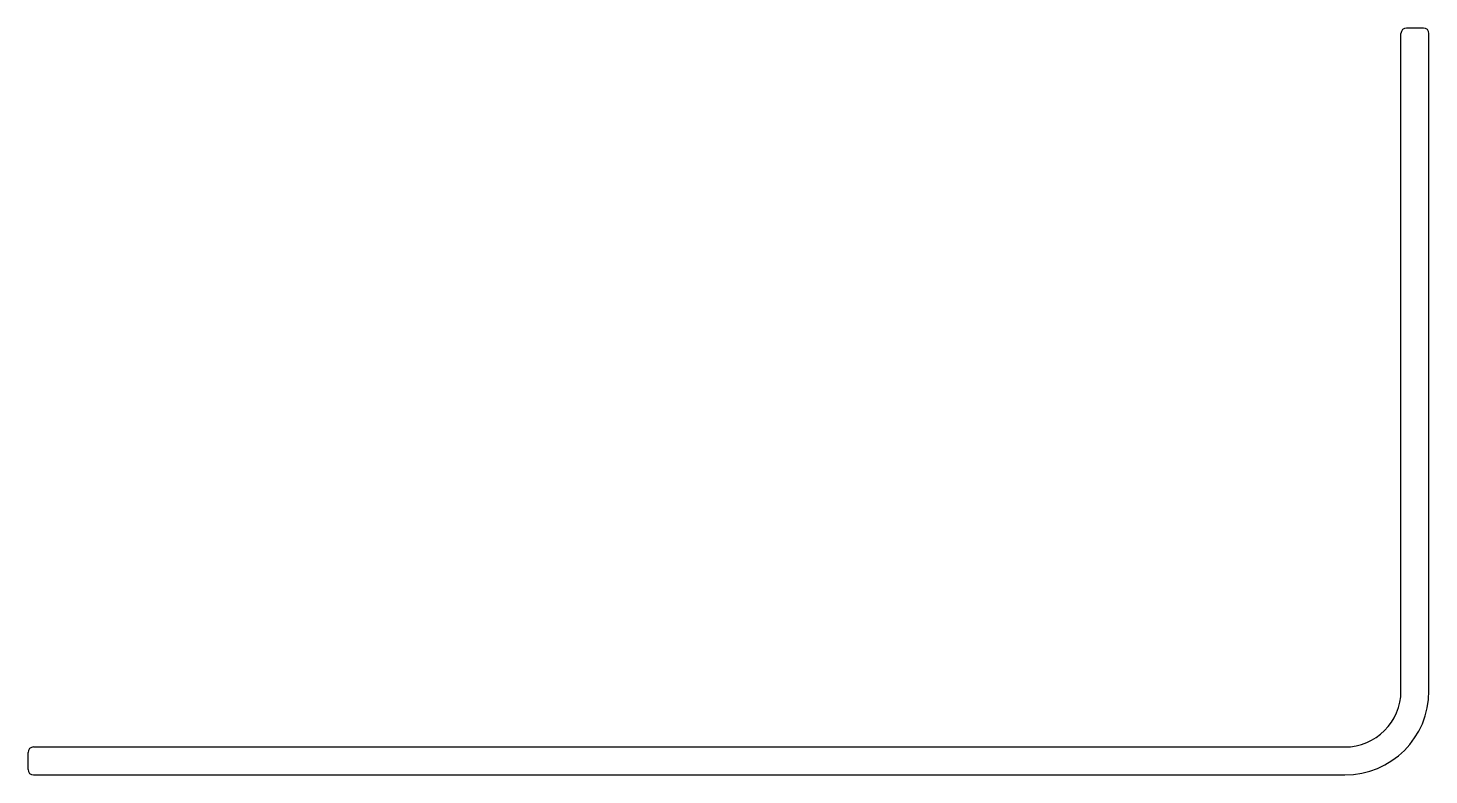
# Model space of a CAD drawing. Extents: x 3803.4 to 3878.4, y 1930.1 to 1970.1.
import ezdxf

# ---------------------------------------------------------------- set-up
doc = ezdxf.new("R2010")
doc.units = 0
doc.layers.get('0').update_dxf_attribs({"linetype": 'CONTINUOUS'})

msp = doc.modelspace()

# ---------------------------------------------------------------- linework, layer by layer
for p, q in [((3876.905, 1934.601), (3876.905, 1969.801)), ((3878.105, 1970.101), (3877.205, 1970.101)), ((3878.405, 1934.601), (3878.405, 1969.801)), ((3803.405, 1930.401), (3803.405, 1931.301)), ((3803.705, 1931.601), (3873.905, 1931.601)), ((3803.705, 1930.101), (3873.905, 1930.101))]:
    msp.add_line(p, q)
for centre, radius, start, end in [((3877.205, 1969.801), 0.3, 90, 180), ((3878.105, 1969.801), 0.3, 0, 90), ((3873.905, 1934.601), 3, 270, 0), ((3873.905, 1934.601), 4.5, 270, 0), ((3803.705, 1931.301), 0.3, 90, 180), ((3803.705, 1930.401), 0.3, 180, 270)]:
    msp.add_arc(centre, radius, start, end)

doc.saveas('drawing.dxf')
